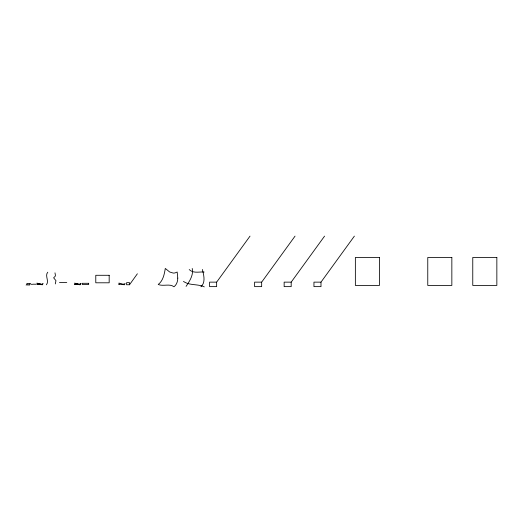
<?xml version="1.0" encoding="UTF-8"?>
<svg xmlns="http://www.w3.org/2000/svg" width="523" height="523" viewBox="0 0 523 523"><rect width="100%" height="100%" fill="white"/><g stroke="black" fill="none" stroke-linecap="round" stroke-linejoin="round"><path stroke-width="0.78" d="M78.064 284.107L77.201 284.152A2.87 2.87 0 0 1 76.789 284.27L74.75 284.303L76.136 283.78A4.361 4.361 0 0 1 77.299 283.845L78.672 284.414A5.694 5.694 0 0 0 80.143 284.806L80.954 283.603L78.94 284.244A2.432 2.432 0 0 1 78.443 284.192L76.6 284.002L74.75 283.061L74.75 284.466M55.307 283.924L55.954 280.648L53.764 277.981A1.013 1.013 0 0 1 53.797 277.55C56.419 275.954 55.085 274.758 54.993 272.849M46.449 284.787C49.469 280.91 44.56 275.713 47.77 272.202M186.07 286.369C189.594 281.197 193.713 275.013 192.216 268.443M129.508 284.754L129.508 282.675L126.592 282.675L126.592 284.754L129.508 284.754L137.366 273.784M216.64 282.139L209.592 282.139L209.592 286.63L216.64 286.63L216.64 282.139L250.02 236.128M261.663 282.139L254.616 282.139L254.616 286.63L261.663 286.63L261.663 282.139L295.044 236.128M291.187 282.139L284.146 282.139L284.146 286.63L291.187 286.63L291.187 282.139L324.567 236.128M320.991 282.139L313.95 282.139L313.95 286.63L320.991 286.63L320.991 282.139L354.378 236.128M26.15 285.153L26.268 285.002A1.294 1.294 0 0 0 26.464 284.59L26.666 283.832L27.379 283.492M27.274 285.153L27.392 285.002A1.294 1.294 0 0 0 27.588 284.59L27.784 283.832L28.497 283.492M28.49 285.153L28.608 285.002A1.294 1.294 0 0 0 28.811 284.59L29.007 283.832L29.719 283.492M29.471 285.153L29.589 285.002A1.294 1.294 0 0 0 29.785 284.59L29.988 283.832L30.7 283.492M43.193 283.688L41.742 284.708L39.545 283.845A4.361 4.361 0 0 0 38.382 283.78L36.996 284.303L39.035 284.27A2.87 2.87 0 0 0 39.447 284.152L40.689 284.192A2.432 2.432 0 0 0 41.186 284.244L42.696 283.884M80.947 283.688L79.673 284.695L78.169 284.152M200.891 286.8C205.846 282.479 203.761 274.961 202.368 269.476M36.466 283.976L35.361 284.264A2.157 2.157 0 0 1 34.878 284.231L33.524 284.152A2.87 2.87 0 0 1 33.112 284.27L31.073 284.303M59.465 282.459L66.767 282.459M118.95 284.303L120.983 284.27A2.87 2.87 0 0 0 121.395 284.152L122.637 284.192A2.432 2.432 0 0 0 123.134 284.244L125.147 283.603L124.337 284.806A5.694 5.694 0 0 1 122.898 284.401L118.95 283.061L118.95 284.466M204.114 272.032C199.132 271.6 193.569 273.699 189.208 269.587M40.31 284.107L38.846 284.002L36.996 283.061M40.415 284.152L40.951 284.401A5.694 5.694 0 0 0 42.389 284.806M183.455 281.433C189.653 285.8 197.779 283.728 204.303 286.872M177.774 278.105C177.735 281.341 176.676 284.819 173.963 286.8C169.877 283.335 163.124 286.637 158.208 284.479C163.137 280.766 164.359 274.17 165.288 268.443L169.687 272.006L173.191 273.058A6.538 6.538 0 0 0 175.179 272.862L177.186 272.032L177.774 278.105M379.45 257.473L355.365 257.473L355.365 285.434L379.45 285.434L379.45 257.473M451.846 257.473L427.768 257.473L427.768 285.434L451.846 285.434L451.846 257.473M496.85 257.473L472.766 257.473L472.766 285.434L496.85 285.434L496.85 257.473M109.176 275.288L95.781 275.288L95.781 282.799L109.176 282.799L109.176 275.288M88.668 283.303L82.307 283.303L82.307 284.512L88.668 284.512L88.668 283.303"/></g></svg>
